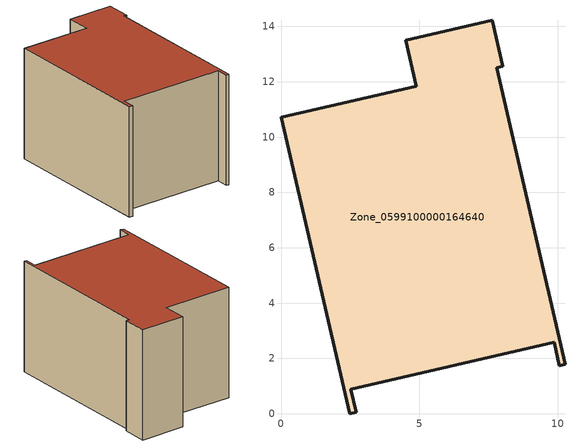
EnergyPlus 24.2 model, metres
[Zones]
Zone_0599100000164640
 floor ground (C_G): 4.88,11.84 4.5,13.5 7.63,14.22 8.01,12.56 7.79,12.51 10.26,1.79 10.06,1.74 9.87,2.58 2.52,0.89 2.72,0.05 2.48,0 0,10.72 z0
 wall outside (C_F): 8.01,12.56 7.63,14.22 4.5,13.5 4.88,11.84 0,10.72 2.48,0 2.72,0.05 2.52,0.89 9.87,2.58 10.06,1.74 10.26,1.79 7.79,12.51 8.01,12.56 z0:7.77
 roof outside (C_R): 10.26,1.79 7.79,12.51 8.01,12.56 7.63,14.22 4.5,13.5 4.88,11.84 0,10.72 2.48,0 2.72,0.05 2.52,0.89 9.87,2.58 10.06,1.74 z7.77
[BUILDING]
Pand.0599100000164640: North Axis=0; Terrain=City; Loads Convergence Tolerance Value=0.04; Temperature Convergence Tolerance Value=0.4; Solar Distribution=FullExterior; Maximum Number of Warmup Days=25; Minimum Number of Warmup Days=1
[Site:Location]
Rotterdam.The.Hague.AP_ZH_NLD Design_Conditions: Latitude=51.96; Longitude=4.45; Time Zone=1; Elevation=-4.5
[SITE:GROUNDTEMPERATURE:BUILDINGSURFACE]
18, 18, 18, 18, 18, 18, 18, 18, 18, 18, 18, 18
[MATERIAL] Thermal Absorptance=0.9; Solar Absorptance=0.7; Visible Absorptance=0.7
Name | Roughness | Thickness | Conductivity | Density | Specific Heat
G.TI.1946-1964 | MediumSmooth | 0.15 | 1 | 540 | 1210
F.TI.1946-1964 | Rough | 0.3 | 0.857143 | 1920 | 840
R.TI.1946-1964 | MediumRough | 0.2 | 0.277778 | 1500 | 1000
[CONSTRUCTION]
C_G: G.TI.1946-1964
C_F: F.TI.1946-1964
C_R: R.TI.1946-1964
[ZONE]
Zone_0599100000164640: Type=1; Multiplier=1; Ceiling Height=Autocalculate; Volume=Autocalculate; Floor Area=autocalculate; Part of Total Floor Area=Yes
[ZONEINFILTRATION:DESIGNFLOWRATE]
Infil_Zone_0599100000164640: Zone or ZoneList or Space or SpaceList=Zone_0599100000164640; Schedule=AlwaysOn; Design Flow Rate Calculation Method=Flow/Area; Flow Rate per Floor Area=0.003; Constant Term Coefficient=1; Temperature Term Coefficient=0; Velocity Term Coefficient=0; Velocity Squared Term Coefficient=0
[HVACTEMPLATE:ZONE:IDEALLOADSAIRSYSTEM]
Zone_0599100000164640: Maximum Heating Supply Air Temperature=50; Minimum Cooling Supply Air Temperature=13; Maximum Heating Supply Air Humidity Ratio=0.0156; Minimum Cooling Supply Air Humidity Ratio=0.0077; Heating Limit=NoLimit; Cooling Limit=NoLimit; Dehumidification Control Type=ConstantSensibleHeatRatio; Cooling Sensible Heat Ratio=0.7; Dehumidification Setpoint=60; Humidification Control Type=None; Humidification Setpoint=30; Outdoor Air Method=None; Outdoor Air Flow Rate per Person=0.00944; Outdoor Air Flow Rate per Zone Floor Area=0; Outdoor Air Flow Rate per Zone=0; Demand Controlled Ventilation Type=None; Outdoor Air Economizer Type=NoEconomizer; Heat Recovery Type=None; Sensible Heat Recovery Effectiveness=0.7; Latent Heat Recovery Effectiveness=0.65
[ZONECONTROL:THERMOSTAT]
ThermostatControl_Zone_0599100000164640: Zone or ZoneList=Zone_0599100000164640; Control Type Schedule=DualSetpointControlType; Control 1=Thermostat_Zone_0599100000164640; Temperature Difference Between Cutout And Setpoint=0
[THERMOSTATSETPOINT:DUALSETPOINT]
Thermostat_Zone_0599100000164640: Heating Setpoint Temperature Schedule=HeatingSetpoint_Zone_0599100000164640; Cooling Setpoint Temperature Schedule=CoolingSetpoint_Zone_0599100000164640
[SCHEDULE:COMPACT]
HeatingSetpoint_Zone_0599100000164640: Through: 12/31, For: AllDays, Until: 24:00, 21
CoolingSetpoint_Zone_0599100000164640: Through: 12/31, For: AllDays, Until: 24:00, 24
DualSetpointControlType: Through: 12/31, For: AllDays, Until: 24:00, 4
AlwaysOn: Through: 12/31, For: AllDays, Until: 24:00, 1
